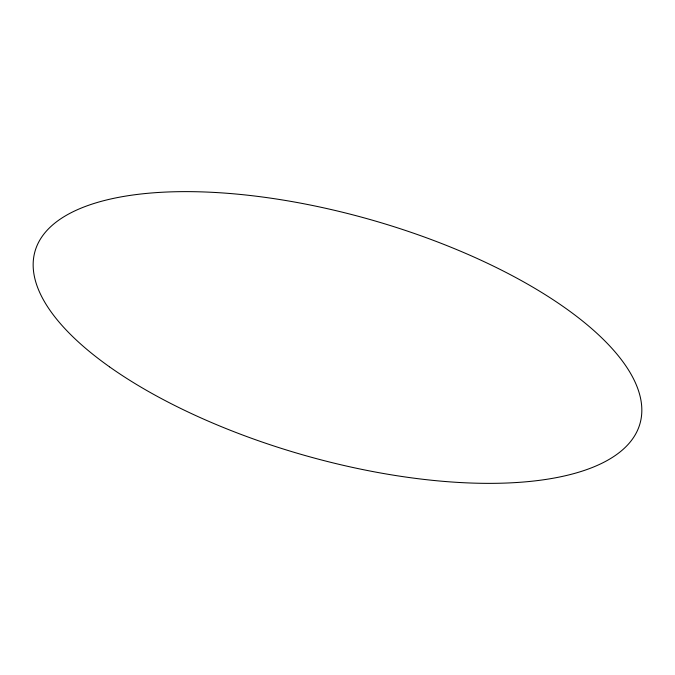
<?xml version="1.0" encoding="UTF-8"?>
<svg xmlns="http://www.w3.org/2000/svg" width="675" height="675" viewBox="0 0 675 675"><rect width="100%" height="100%" fill="white"/><g stroke="black" fill="none" stroke-linecap="round" stroke-linejoin="round"><path stroke-width="1.01" d="M109.493 366.82A314.508 122.377 15.9 0 0 626.062 446.58A314.508 122.377 15.9 0 0 276.944 199.091A314.508 122.377 15.9 0 0 109.493 366.82"/></g></svg>
